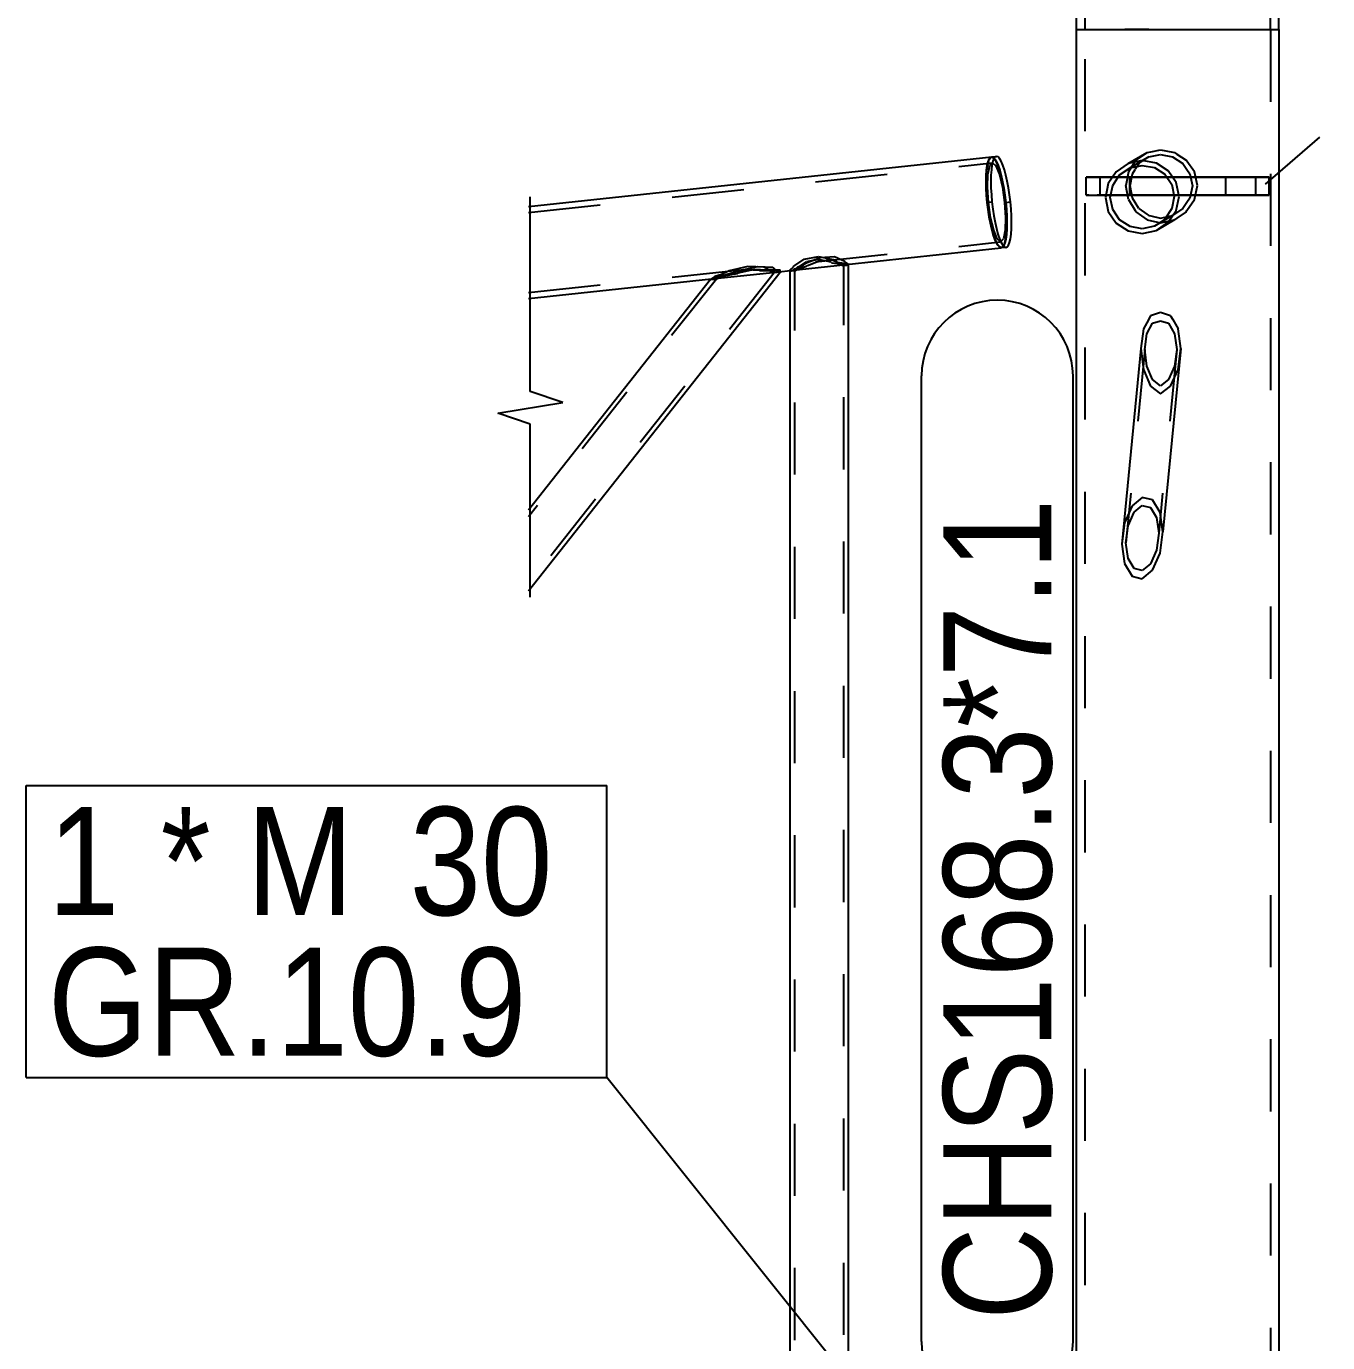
# Model space of a CAD drawing. Header units: millimetres. Extents: x 150000 to 150841, y 150000 to 150594.
# Drawn here: x 150159.64 to 150195.72, y 150466.23 to 150502.73 of the extents above; entities that cross this region are included whole.
import ezdxf

# ---------------------------------------------------------------- set-up
doc = ezdxf.new("R2010")
doc.units = ezdxf.units.MM
doc.linetypes.add('XKITLINE00', pattern=[0])
doc.linetypes.add('XKITLINE02', pattern=[4, 2, -2])
doc.styles.add('A', font='arial.ttf')
doc.styles.add('ARIAL', font='arial.ttf')

msp = doc.modelspace()

# ---------------------------------------------------------------- linework, layer by layer
at = {"color": 2, "linetype": 'XKITLINE00'}
for p, q in [((150188.759, 150502.638), (150188.759, 150547.508)), ((150194.366, 150502.638), (150194.366, 150541.897)), ((150188.759, 150463.757), (150188.759, 150502.638)), ((150188.759, 150502.638), (150189.096, 150502.638)), ((150188.759, 150502.638), (150190.762, 150502.638)), ((150189.096, 150502.638), (150190.762, 150502.638)), ((150190.762, 150502.638), (150194.366, 150502.638)), ((150190.762, 150502.638), (150194.366, 150502.638)), ((150194.366, 150502.638), (150194.366, 150464.534)), ((150186.408, 150499.107), (150186.538, 150499.121)), ((150186.538, 150499.121), (150186.499, 150499.106)), ((150186.579, 150499.106), (150186.538, 150499.121)), ((150190.189, 150498.921), (150190.711, 150499.229)), ((150190.812, 150499.249), (150191.081, 150499.301)), ((150191.081, 150499.301), (150191.424, 150499.237)), ((150191.535, 150499.185), (150191.797, 150499.014)), ((150173.564, 150497.729), (150186.408, 150499.107)), ((150186.264, 150498.738), (150186.282, 150498.866)), ((150186.282, 150498.866), (150186.305, 150498.97)), ((150186.305, 150498.97), (150186.335, 150499.046)), ((150186.319, 150499.011), (150186.317, 150499)), ((150186.319, 150499.011), (150186.323, 150499.015)), ((150186.335, 150499.046), (150186.369, 150499.092)), ((150186.369, 150499.092), (150186.408, 150499.107)), ((150186.394, 150498.752), (150186.383, 150498.601)), ((150186.412, 150498.88), (150186.394, 150498.752)), ((150186.435, 150498.984), (150186.412, 150498.88)), ((150186.465, 150499.059), (150186.435, 150498.984)), ((150186.499, 150499.106), (150186.465, 150499.059)), ((150186.623, 150499.059), (150186.579, 150499.106)), ((150186.668, 150498.984), (150186.623, 150499.059)), ((150186.713, 150498.88), (150186.668, 150498.984)), ((150186.757, 150498.752), (150186.713, 150498.88)), ((150186.799, 150498.601), (150186.757, 150498.752)), ((150190.189, 150498.921), (150189.858, 150498.696)), ((150189.952, 150498.605), (150190.24, 150498.801)), ((150190.58, 150499.004), (150190.189, 150498.921)), ((150190.24, 150498.801), (150190.58, 150498.873)), ((150190.307, 150498.64), (150190.378, 150498.754)), ((150190.435, 150498.843), (150190.378, 150498.754)), ((150190.97, 150498.934), (150190.58, 150499.004)), ((150190.58, 150498.873), (150190.919, 150498.812)), ((150190.919, 150498.812), (150191.207, 150498.627)), ((150191.301, 150498.721), (150190.97, 150498.934)), ((150191.817, 150498.985), (150191.797, 150499.014)), ((150192.027, 150498.695), (150191.817, 150498.985)), ((150186.25, 150498.419), (150186.254, 150498.587)), ((150186.253, 150498.236), (150186.25, 150498.419)), ((150186.254, 150498.587), (150186.264, 150498.738)), ((150186.383, 150498.601), (150186.38, 150498.432)), ((150186.38, 150498.432), (150186.383, 150498.25)), ((150186.837, 150498.432), (150186.799, 150498.601)), ((150186.872, 150498.25), (150186.837, 150498.432)), ((150189.858, 150498.696), (150189.637, 150498.365)), ((150189.759, 150498.317), (150189.952, 150498.605)), ((150190.246, 150498.306), (150190.307, 150498.64)), ((150191.207, 150498.627), (150191.4, 150498.345)), ((150191.522, 150498.397), (150191.301, 150498.721)), ((150191.599, 150498.012), (150191.522, 150498.397)), ((150192.107, 150498.312), (150192.027, 150498.695)), ((150186.251, 150498.329), (150186.251, 150498.345)), ((150186.251, 150498.329), (150186.252, 150498.309)), ((150186.264, 150498.043), (150186.253, 150498.236)), ((150186.281, 150497.846), (150186.264, 150498.043)), ((150186.383, 150498.25), (150186.394, 150498.057)), ((150186.394, 150498.057), (150186.411, 150497.86)), ((150186.901, 150498.057), (150186.872, 150498.25)), ((150186.924, 150497.86), (150186.901, 150498.057)), ((150189.637, 150498.365), (150189.56, 150497.977)), ((150189.692, 150497.979), (150189.759, 150498.317)), ((150190.307, 150497.967), (150190.246, 150498.306)), ((150191.4, 150498.345), (150191.467, 150498.01)), ((150192.027, 150497.922), (150192.107, 150498.312)), ((150186.281, 150497.846), (150186.411, 150497.86)), ((150186.304, 150497.649), (150186.281, 150497.846)), ((150186.411, 150497.86), (150186.434, 150497.662)), ((150186.434, 150497.662), (150186.463, 150497.47)), ((150186.942, 150497.662), (150186.924, 150497.86)), ((150186.952, 150497.47), (150186.942, 150497.662)), ((150189.56, 150497.977), (150189.637, 150497.592)), ((150189.759, 150497.644), (150189.692, 150497.979)), ((150190.378, 150497.847), (150190.307, 150497.967)), ((150190.486, 150497.677), (150190.378, 150497.847)), ((150190.486, 150497.677), (150190.706, 150497.521)), ((150191.4, 150497.672), (150191.207, 150497.384)), ((150191.467, 150498.01), (150191.4, 150497.672)), ((150191.522, 150497.624), (150191.599, 150498.012)), ((150191.817, 150497.616), (150192.027, 150497.922)), ((150186.334, 150497.456), (150186.304, 150497.649)), ((150186.368, 150497.273), (150186.334, 150497.456)), ((150186.35, 150497.363), (150186.347, 150497.383)), ((150186.35, 150497.363), (150186.354, 150497.347)), ((150186.463, 150497.47), (150186.498, 150497.287)), ((150186.498, 150497.287), (150186.536, 150497.118)), ((150186.955, 150497.287), (150186.952, 150497.47)), ((150186.952, 150497.118), (150186.955, 150497.287)), ((150189.637, 150497.592), (150189.858, 150497.268)), ((150189.952, 150497.362), (150189.759, 150497.644)), ((150190.24, 150497.176), (150189.952, 150497.362)), ((150190.812, 150497.471), (150191.081, 150497.412)), ((150191.207, 150497.384), (150190.919, 150497.188)), ((150191.468, 150497.362), (150190.97, 150497.068)), ((150190.97, 150497.068), (150191.301, 150497.293)), ((150191.081, 150497.412), (150191.25, 150497.447)), ((150191.301, 150497.293), (150191.522, 150497.624)), ((150191.797, 150497.586), (150191.535, 150497.408)), ((150191.797, 150497.586), (150191.817, 150497.616)), ((150186.406, 150497.104), (150186.368, 150497.273)), ((150186.448, 150496.954), (150186.406, 150497.104)), ((150186.492, 150496.825), (150186.448, 150496.954)), ((150186.536, 150497.118), (150186.578, 150496.968)), ((150186.578, 150496.968), (150186.622, 150496.839)), ((150186.924, 150496.839), (150186.941, 150496.968)), ((150186.941, 150496.968), (150186.952, 150497.118)), ((150189.858, 150497.268), (150190.189, 150497.054)), ((150190.189, 150497.054), (150190.58, 150496.984)), ((150190.58, 150497.115), (150190.24, 150497.176)), ((150190.919, 150497.188), (150190.58, 150497.115)), ((150190.58, 150496.984), (150190.97, 150497.068)), ((150182.367, 150496.123), (150186.668, 150496.584)), ((150186.537, 150496.722), (150186.492, 150496.825)), ((150186.582, 150496.646), (150186.537, 150496.722)), ((150186.559, 150496.68), (150186.555, 150496.692)), ((150186.559, 150496.68), (150186.564, 150496.677)), ((150186.626, 150496.6), (150186.582, 150496.646)), ((150186.622, 150496.839), (150186.667, 150496.736)), ((150186.668, 150496.584), (150186.626, 150496.6)), ((150186.667, 150496.736), (150186.712, 150496.66)), ((150186.797, 150496.598), (150186.668, 150496.584)), ((150186.712, 150496.66), (150186.756, 150496.614)), ((150186.756, 150496.614), (150186.797, 150496.598)), ((150186.797, 150496.598), (150186.836, 150496.614)), ((150186.836, 150496.614), (150186.87, 150496.66)), ((150186.87, 150496.66), (150186.9, 150496.736)), ((150186.9, 150496.736), (150186.924, 150496.839)), ((150180.917, 150496.078), (150181.203, 150496.274)), ((150181.203, 150496.274), (150181.603, 150496.342)), ((150181.603, 150496.342), (150182.008, 150496.263)), ((150182.008, 150496.263), (150182.118, 150496.188)), ((150173.564, 150487.073), (150180.54, 150495.91)), ((150178.914, 150495.845), (150178.726, 150495.794)), ((150179.121, 150495.949), (150178.914, 150495.845)), ((150179.64, 150496.07), (150179.121, 150495.949)), ((150180.087, 150496.052), (150179.64, 150496.07)), ((150180.203, 150495.983), (150180.087, 150496.052)), ((150180.401, 150495.973), (150180.203, 150495.983)), ((150180.401, 150495.973), (150180.54, 150495.91)), ((150180.51, 150495.924), (150180.82, 150495.957)), ((150180.54, 150495.91), (150180.541, 150495.927)), ((150180.82, 150495.971), (150180.91, 150496.059)), ((150180.82, 150462.283), (150180.82, 150495.971)), ((150180.91, 150496.059), (150180.917, 150496.078)), ((150182.118, 150496.188), (150182.311, 150496.161)), ((150182.311, 150496.161), (150182.389, 150496.109)), ((150182.389, 150496.109), (150182.416, 150496.128)), ((150182.429, 150496.13), (150182.429, 150462.455)), ((150173.564, 150495.178), (150178.632, 150495.722)), ((150178.607, 150495.703), (150173.564, 150489.314)), ((150178.726, 150495.794), (150178.607, 150495.703)), ((150191.081, 150494.79), (150190.811, 150494.703)), ((150191.364, 150494.703), (150191.081, 150494.79)), ((150190.706, 150494.509), (150190.613, 150494.337)), ((150191.364, 150494.703), (150191.424, 150494.597)), ((150191.535, 150494.401), (150191.571, 150494.337)), ((150190.613, 150494.337), (150190.54, 150493.791)), ((150191.647, 150493.791), (150191.571, 150494.337)), ((150190.54, 150493.791), (150190.009, 150488.369)), ((150191.647, 150493.791), (150191.15, 150488.708)), ((150190.58, 150489.666), (150190.294, 150489.431)), ((150190.865, 150489.6), (150190.58, 150489.666)), ((150190.294, 150489.431), (150190.086, 150488.956)), ((150190.352, 150489.252), (150190.58, 150489.44)), ((150190.58, 150489.44), (150190.807, 150489.387)), ((150190.807, 150489.387), (150190.974, 150489.107)), ((150191.073, 150489.249), (150190.865, 150489.6)), ((150190.086, 150488.956), (150190.009, 150488.369)), ((150190.185, 150488.872), (150190.352, 150489.252)), ((150190.974, 150489.107), (150191.035, 150488.674)), ((150191.15, 150488.708), (150191.073, 150489.249)), ((150190.124, 150488.403), (150190.185, 150488.872)), ((150191.035, 150488.674), (150190.974, 150488.205)), ((150191.073, 150488.121), (150191.15, 150488.708)), ((150190.009, 150488.369), (150190.086, 150487.828)), ((150190.185, 150487.971), (150190.124, 150488.403)), ((150190.974, 150488.205), (150190.807, 150487.826)), ((150190.086, 150487.828), (150190.294, 150487.477)), ((150190.352, 150487.69), (150190.185, 150487.971)), ((150190.807, 150487.826), (150190.58, 150487.637)), ((150190.865, 150487.647), (150191.073, 150488.121)), ((150190.294, 150487.477), (150190.58, 150487.411)), ((150190.58, 150487.637), (150190.352, 150487.69)), ((150190.58, 150487.411), (150190.865, 150487.647))]:
    msp.add_line(p, q, dxfattribs=at)
at = {"color": 7, "linetype": 'XKITLINE02'}
for p, q in [((150188.996, 150502.638), (150188.996, 150547.271)), ((150194.13, 150502.638), (150194.13, 150542.134)), ((150193.993, 150498.347), (150200.298, 150503.817)), ((150188.996, 150463.821), (150188.996, 150502.638)), ((150188.996, 150502.638), (150189.096, 150502.638)), ((150189.096, 150502.638), (150189.101, 150502.638)), ((150190.762, 150502.638), (150190.094, 150502.638)), ((150194.13, 150502.638), (150194.13, 150464.535)), ((150190.711, 150499.229), (150190.397, 150499.014)), ((150190.711, 150499.229), (150190.812, 150499.249)), ((150190.759, 150499.107), (150191.081, 150499.17)), ((150191.081, 150499.17), (150191.419, 150499.107)), ((150191.424, 150499.237), (150191.469, 150499.229)), ((150191.469, 150499.229), (150191.535, 150499.185)), ((150173.564, 150497.561), (150186.425, 150498.941)), ((150186.317, 150499), (150186.264, 150498.738)), ((150186.3, 150498.621), (150186.348, 150498.858)), ((150186.323, 150499.015), (150186.408, 150499.107)), ((150186.348, 150498.858), (150186.364, 150498.875)), ((150186.364, 150498.875), (150186.425, 150498.941)), ((150186.516, 150499.011), (150186.408, 150499.107)), ((150186.408, 150499.107), (150186.45, 150499.092)), ((150186.425, 150498.941), (150186.519, 150498.858)), ((150186.45, 150499.092), (150186.494, 150499.046)), ((150186.494, 150499.046), (150186.539, 150498.97)), ((150186.627, 150498.738), (150186.516, 150499.011)), ((150186.519, 150498.858), (150186.616, 150498.621)), ((150186.539, 150498.97), (150186.584, 150498.866)), ((150186.584, 150498.866), (150186.627, 150498.738)), ((150190.378, 150498.985), (150190.197, 150498.695)), ((150190.759, 150499.107), (150190.24, 150498.801)), ((150190.397, 150499.014), (150190.378, 150498.985)), ((150190.486, 150498.92), (150190.435, 150498.843)), ((150190.486, 150498.92), (150190.759, 150499.107)), ((150191.419, 150499.107), (150191.705, 150498.92)), ((150191.705, 150498.92), (150191.817, 150498.754)), ((150191.817, 150498.754), (150191.899, 150498.64)), ((150186.251, 150498.345), (150186.264, 150498.738)), ((150186.288, 150498.265), (150186.3, 150498.621)), ((150186.616, 150498.621), (150186.701, 150498.265)), ((150186.725, 150498.329), (150186.627, 150498.738)), ((150186.627, 150498.738), (150186.669, 150498.587)), ((150186.669, 150498.587), (150186.708, 150498.419)), ((150186.708, 150498.419), (150186.742, 150498.236)), ((150189.025, 150498.045), (150189.025, 150498.545)), ((150189.13, 150498.545), (150189.025, 150498.545)), ((150189.025, 150498.545), (150189.096, 150498.544)), ((150189.096, 150498.544), (150189.33, 150498.544)), ((150189.4, 150498.545), (150189.13, 150498.545)), ((150189.33, 150498.544), (150189.719, 150498.544)), ((150189.4, 150498.545), (150189.4, 150498.045)), ((150189.757, 150498.545), (150189.4, 150498.545)), ((150189.719, 150498.544), (150190.233, 150498.544)), ((150190.355, 150498.545), (150189.757, 150498.545)), ((150190.197, 150498.695), (150190.127, 150498.312)), ((150190.233, 150498.044), (150190.233, 150498.544)), ((150190.233, 150498.544), (150190.838, 150498.544)), ((150190.974, 150498.545), (150190.355, 150498.545)), ((150190.838, 150498.544), (150191.493, 150498.544)), ((150191.485, 150498.545), (150190.974, 150498.545)), ((150192.214, 150498.545), (150191.485, 150498.545)), ((150191.493, 150498.544), (150192.214, 150498.544)), ((150191.899, 150498.64), (150191.97, 150498.306)), ((150192.892, 150498.545), (150192.214, 150498.545)), ((150192.214, 150498.544), (150192.771, 150498.544)), ((150192.771, 150498.544), (150193.307, 150498.544)), ((150192.892, 150498.045), (150192.892, 150498.545)), ((150193.406, 150498.545), (150192.892, 150498.545)), ((150193.307, 150498.544), (150193.725, 150498.544)), ((150193.795, 150498.545), (150193.406, 150498.545)), ((150193.725, 150498.044), (150193.725, 150498.544)), ((150193.725, 150498.544), (150193.996, 150498.544)), ((150194.032, 150498.545), (150193.795, 150498.545)), ((150193.996, 150498.544), (150194.1, 150498.545)), ((150194.1, 150498.545), (150194.032, 150498.545)), ((150194.1, 150498.045), (150194.1, 150498.545)), ((150186.252, 150498.309), (150186.281, 150497.846)), ((150186.315, 150497.846), (150186.288, 150498.265)), ((150186.701, 150498.265), (150186.761, 150497.846)), ((150186.795, 150497.846), (150186.725, 150498.329)), ((150186.742, 150498.236), (150186.771, 150498.043)), ((150186.771, 150498.043), (150186.795, 150497.846)), ((150189.094, 150498.044), (150189.025, 150498.045)), ((150189.025, 150498.045), (150189.13, 150498.045)), ((150189.094, 150498.044), (150189.096, 150498.044)), ((150189.096, 150498.044), (150189.33, 150498.044)), ((150189.13, 150498.045), (150189.4, 150498.045)), ((150189.719, 150498.044), (150189.33, 150498.044)), ((150189.4, 150498.045), (150189.818, 150498.045)), ((150190.233, 150498.044), (150189.719, 150498.044)), ((150189.818, 150498.045), (150190.355, 150498.045)), ((150190.197, 150497.922), (150190.127, 150498.312)), ((150190.762, 150498.044), (150190.233, 150498.044)), ((150190.355, 150498.045), (150190.974, 150498.045)), ((150191.485, 150498.044), (150190.762, 150498.044)), ((150190.974, 150498.045), (150191.633, 150498.045)), ((150192.052, 150498.044), (150191.485, 150498.044)), ((150191.633, 150498.045), (150192.287, 150498.045)), ((150191.97, 150498.306), (150191.899, 150497.967)), ((150192.771, 150498.044), (150192.052, 150498.044)), ((150192.287, 150498.045), (150192.892, 150498.045)), ((150193.307, 150498.044), (150192.771, 150498.044)), ((150192.892, 150498.045), (150193.406, 150498.045)), ((150193.725, 150498.044), (150193.307, 150498.044)), ((150193.406, 150498.045), (150193.795, 150498.045)), ((150193.996, 150498.044), (150193.725, 150498.044)), ((150193.795, 150498.045), (150194.032, 150498.045)), ((150194.1, 150498.045), (150193.996, 150498.044)), ((150194.032, 150498.045), (150194.1, 150498.045)), ((150186.347, 150497.383), (150186.281, 150497.846)), ((150186.375, 150497.427), (150186.315, 150497.846)), ((150186.761, 150497.846), (150186.787, 150497.427)), ((150186.795, 150497.846), (150186.924, 150497.86)), ((150186.825, 150497.363), (150186.795, 150497.846)), ((150186.795, 150497.846), (150186.812, 150497.649)), ((150190.197, 150497.922), (150190.378, 150497.616)), ((150191.705, 150497.677), (150191.419, 150497.483)), ((150191.817, 150497.847), (150191.705, 150497.677)), ((150191.899, 150497.967), (150191.817, 150497.847)), ((150186.354, 150497.347), (150186.448, 150496.954)), ((150186.46, 150497.071), (150186.375, 150497.427)), ((150186.787, 150497.427), (150186.775, 150497.071)), ((150186.811, 150496.954), (150186.825, 150497.363)), ((150186.812, 150497.649), (150186.822, 150497.456)), ((150186.822, 150497.456), (150186.825, 150497.273)), ((150190.378, 150497.616), (150190.397, 150497.586)), ((150190.397, 150497.586), (150190.711, 150497.363)), ((150190.706, 150497.521), (150190.759, 150497.483)), ((150190.711, 150497.363), (150191.081, 150497.281)), ((150190.759, 150497.483), (150190.812, 150497.471)), ((150191.419, 150497.483), (150190.919, 150497.188)), ((150191.081, 150497.281), (150191.469, 150497.363)), ((150191.25, 150497.447), (150191.419, 150497.483)), ((150191.469, 150497.363), (150191.468, 150497.362)), ((150191.535, 150497.408), (150191.469, 150497.363)), ((150186.555, 150496.692), (150186.448, 150496.954)), ((150186.557, 150496.834), (150186.46, 150497.071)), ((150186.775, 150497.071), (150186.727, 150496.834)), ((150186.756, 150496.68), (150186.811, 150496.954)), ((150186.811, 150496.954), (150186.794, 150496.825)), ((150186.822, 150497.104), (150186.811, 150496.954)), ((150186.825, 150497.273), (150186.822, 150497.104)), ((150173.564, 150495.346), (150186.65, 150496.75)), ((150186.65, 150496.75), (150186.557, 150496.834)), ((150186.564, 150496.677), (150186.668, 150496.584)), ((150186.65, 150496.75), (150186.657, 150496.758)), ((150186.657, 150496.758), (150186.727, 150496.834)), ((150186.668, 150496.584), (150186.756, 150496.68)), ((150186.706, 150496.6), (150186.668, 150496.584)), ((150186.741, 150496.646), (150186.706, 150496.6)), ((150186.77, 150496.722), (150186.741, 150496.646)), ((150186.794, 150496.825), (150186.77, 150496.722)), ((150181.087, 150496.078), (150181.267, 150496.201)), ((150181.647, 150496.312), (150181.242, 150496.154)), ((150181.606, 150496.258), (150181.267, 150496.201)), ((150181.3, 150496.099), (150181.644, 150496.233)), ((150181.95, 150496.191), (150181.606, 150496.258)), ((150181.644, 150496.233), (150181.982, 150496.25)), ((150182.046, 150496.332), (150181.647, 150496.312)), ((150181.95, 150496.191), (150181.976, 150496.173)), ((150181.982, 150496.25), (150182.162, 150496.172)), ((150182.333, 150496.207), (150182.046, 150496.332)), ((150182.333, 150496.207), (150182.34, 150496.191)), ((150182.34, 150496.191), (150182.429, 150496.138)), ((150180.377, 150495.893), (150173.564, 150487.262)), ((150178.632, 150495.722), (150180.51, 150495.924)), ((150178.867, 150495.793), (150179.113, 150495.844)), ((150178.869, 150495.796), (150179.137, 150495.869)), ((150179.336, 150495.868), (150178.986, 150495.795)), ((150179.113, 150495.844), (150179.365, 150495.947)), ((150179.137, 150495.869), (150179.163, 150495.882)), ((150179.163, 150495.882), (150179.595, 150495.982)), ((150179.366, 150495.881), (150179.336, 150495.868)), ((150179.365, 150495.947), (150179.922, 150496.069)), ((150179.829, 150495.982), (150179.366, 150495.881)), ((150179.595, 150495.982), (150179.967, 150495.968)), ((150180.17, 150495.968), (150179.829, 150495.982)), ((150179.922, 150496.069), (150180.332, 150496.052)), ((150179.967, 150495.968), (150179.981, 150495.959)), ((150179.981, 150495.959), (150180.261, 150495.945)), ((150180.179, 150495.959), (150180.17, 150495.968)), ((150180.379, 150495.945), (150180.179, 150495.959)), ((150180.261, 150495.945), (150180.377, 150495.893)), ((150180.332, 150496.052), (150180.402, 150495.983)), ((150180.377, 150495.893), (150180.379, 150495.945)), ((150180.54, 150495.91), (150180.377, 150495.893)), ((150180.402, 150495.983), (150180.542, 150495.973)), ((150180.541, 150495.927), (150180.542, 150495.973)), ((150180.82, 150495.957), (150182.367, 150496.123)), ((150180.82, 150495.971), (150180.861, 150495.944)), ((150180.939, 150496.002), (150180.861, 150495.944)), ((150180.861, 150495.944), (150180.977, 150495.957)), ((150180.939, 150496.002), (150181.132, 150496.061)), ((150180.943, 150495.98), (150181.025, 150496.06)), ((150180.943, 150462.296), (150180.943, 150495.98)), ((150180.977, 150495.957), (150180.943, 150495.98)), ((150181.043, 150496.005), (150180.977, 150495.957)), ((150181.025, 150496.06), (150181.087, 150496.078)), ((150181.043, 150496.005), (150181.273, 150496.076)), ((150181.132, 150496.061), (150181.242, 150496.154)), ((150181.273, 150496.076), (150181.3, 150496.099)), ((150181.976, 150496.173), (150182.206, 150496.14)), ((150182.162, 150496.172), (150182.225, 150496.169)), ((150182.206, 150496.14), (150182.273, 150496.096)), ((150182.307, 150496.121), (150182.225, 150496.169)), ((150182.273, 150496.096), (150182.307, 150496.121)), ((150182.273, 150496.096), (150182.389, 150496.109)), ((150182.307, 150462.443), (150182.307, 150496.121)), ((150182.416, 150496.128), (150182.429, 150496.138)), ((150182.429, 150496.138), (150182.429, 150496.13)), ((150178.77, 150495.72), (150173.564, 150489.125)), ((150178.607, 150495.703), (150178.867, 150495.793)), ((150178.607, 150495.703), (150178.77, 150495.72)), ((150178.77, 150495.72), (150178.869, 150495.796)), ((150178.986, 150495.795), (150178.77, 150495.72)), ((150190.811, 150494.703), (150190.706, 150494.509)), ((150190.707, 150494.202), (150190.865, 150494.494)), ((150190.865, 150494.494), (150191.081, 150494.563)), ((150191.081, 150494.563), (150191.308, 150494.494)), ((150191.308, 150494.494), (150191.473, 150494.202)), ((150191.424, 150494.597), (150191.535, 150494.401)), ((150190.649, 150493.765), (150190.707, 150494.202)), ((150191.473, 150494.202), (150191.534, 150493.765)), ((150190.649, 150493.765), (150190.124, 150488.403)), ((150190.54, 150493.791), (150190.613, 150493.209)), ((150190.707, 150493.3), (150190.649, 150493.765)), ((150191.534, 150493.765), (150191.035, 150488.674)), ((150191.534, 150493.765), (150191.473, 150493.3)), ((150191.571, 150493.209), (150191.647, 150493.791)), ((150190.865, 150492.933), (150190.707, 150493.3)), ((150191.473, 150493.3), (150191.308, 150492.933)), ((150190.613, 150493.209), (150190.811, 150492.75)), ((150191.081, 150492.76), (150190.865, 150492.933)), ((150191.308, 150492.933), (150191.081, 150492.76)), ((150191.364, 150492.75), (150191.571, 150493.209)), ((150190.811, 150492.75), (150191.081, 150492.534)), ((150191.081, 150492.534), (150191.364, 150492.75))]:
    msp.add_line(p, q, dxfattribs=at)
at = {"color": 1, "linetype": 'XKITLINE00'}
for p, q in [((150173.612, 150492.597), (150173.612, 150497.997)), ((150173.612, 150497.997), (150173.612, 150497.997)), ((150174.512, 150492.297), (150173.612, 150492.597)), ((150172.712, 150491.997), (150174.512, 150492.297)), ((150173.612, 150491.697), (150172.712, 150491.997)), ((150173.612, 150486.897), (150173.612, 150491.697))]:
    msp.add_line(p, q, dxfattribs=at)
at = {"color": 7, "linetype": 'XKITLINE00'}
for p, q in [((150184.459, 150466.256), (150184.459, 150493.033)), ((150188.659, 150466.256), (150188.659, 150493.033)), ((150159.639, 150481.68), (150175.738, 150481.68)), ((150159.639, 150473.58), (150159.639, 150481.68)), ((150175.738, 150473.58), (150175.738, 150481.68)), ((150159.639, 150473.58), (150175.738, 150473.58)), ((150185.715, 150461.096), (150175.738, 150473.58))]:
    msp.add_line(p, q, dxfattribs=at)
for centre, start, end in [((150186.559, 150493.033), 0, 180), ((150186.559, 150466.256), 180, 0)]:
    msp.add_arc(centre, 2.1, start, end, dxfattribs=at)

# ---------------------------------------------------------------- texts
at = {"color": 3, "style": 'ARIAL', "width": 0.85}
msp.add_text('CHS168.3*7.1', height=3, rotation=90.0002, dxfattribs=at).set_placement((150188.059, 150466.856))
at = {"color": 3, "width": 0.85}
for s, style, p in [('1', 'ARIAL', (150160.239, 150478.08)), ('* M', 'ARIAL', (150163.365, 150478.08)), ('30', 'A', (150170.266, 150478.08)), ('GR.10.9', 'ARIAL', (150160.239, 150474.18))]:
    msp.add_text(s, height=3, dxfattribs=dict(at, style=style)).set_placement(p)

doc.saveas('drawing.dxf')
